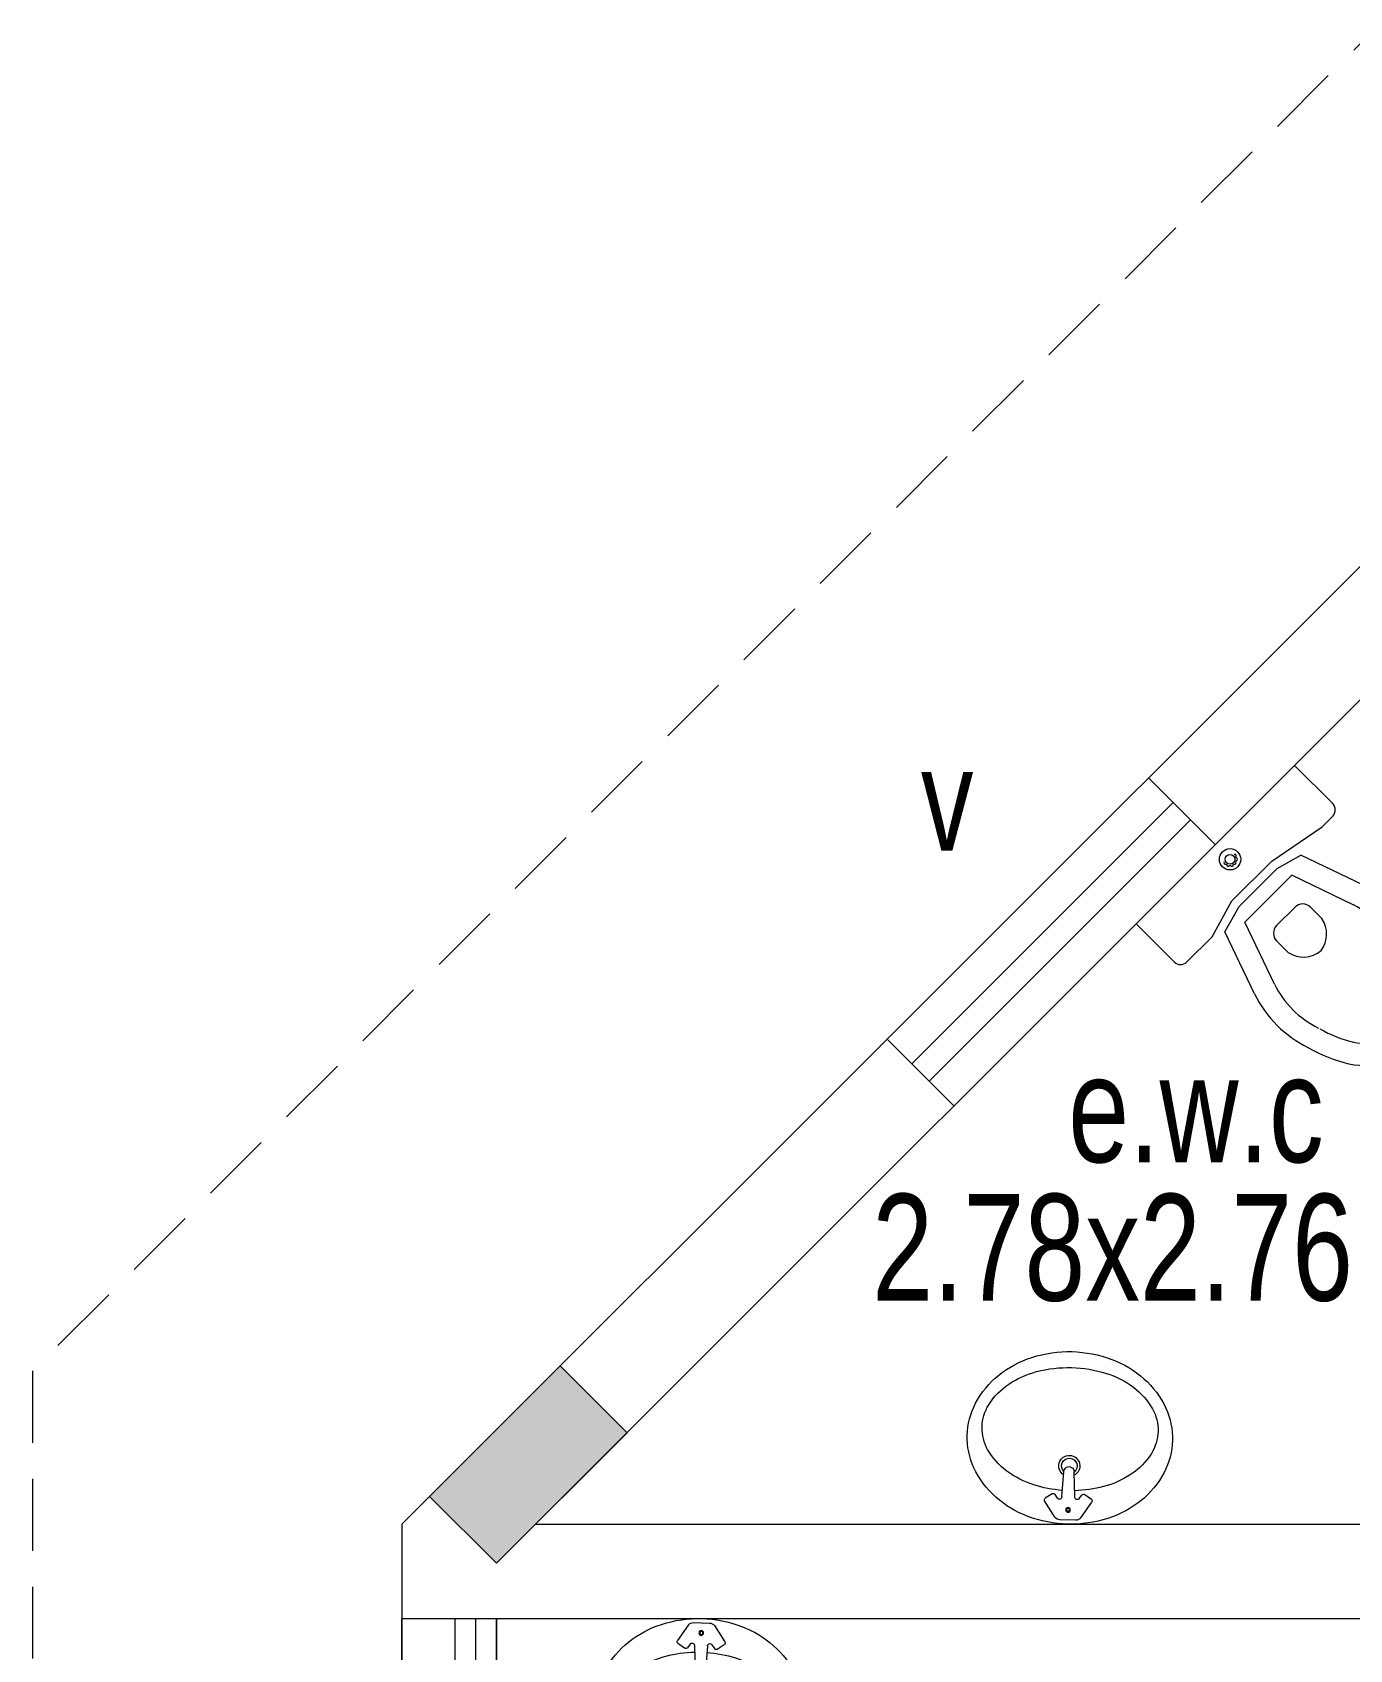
# Model space of a CAD drawing. Header units: metres. Extents: x 191982 to 427160, y -8904 to 80370.
# Drawn here: x 375868 to 379076, y 54736 to 58676 of the extents above; entities that cross this region are included whole.
import ezdxf

# ---------------------------------------------------------------- set-up
doc = ezdxf.new("R2010")
doc.units = ezdxf.units.M
doc.header["$LTSCALE"] = 700
doc.header["$MEASUREMENT"] = 0
doc.linetypes.add('DASHED2', pattern=[0.375, 0.25, -0.125])
for name, color, linetype, lineweight in [('COLUMN', 7, 'Continuous', 9), ('NEW PLANS', 7, 'Continuous', 9), ('PLAN', 7, 'Continuous', 9)]:
    doc.layers.add(name, color=color, linetype=linetype, lineweight=lineweight)
doc.styles.get("Standard").update_dxf_attribs({"font": 'swisscl.ttf'})

# ---------------------------------------------------------------- blocks, each defined once
blk = doc.blocks.new('BASIN')
at = {"layer": 'PLAN'}
for p, q in [((-0.0732, 0.0397), (-0.062, 0.0562)), ((-0.0163, 0.0314), (-0.0551, 0.0576)), ((-0.0664, 0.0159), (-0.1279, 0.0123)), ((-0.0629, 0.0267), (-0.0719, 0.0327)), ((-0.0103, -0.0193), (-0.0103, 0.0193)), ((-0.0664, -0.0159), (-0.1279, -0.0123)), ((-0.0629, -0.0267), (-0.0719, -0.0327)), ((-0.0163, -0.0315), (-0.0551, -0.0576)), ((-0.0732, -0.0397), (-0.062, -0.0562))]:
    blk.add_line(p, q, dxfattribs=at)
blk.add_lwpolyline([(-0.2102, -0.25, 0.114941), (-0.1316, -0.2317, 0.103853), (-0.0616, -0.1768, 0.091249), (-0.0165, -0.0975, 0.083978), (0, 0, 0.083978), (-0.0165, 0.0975, 0.091249), (-0.0616, 0.1768, 0.103853), (-0.1316, 0.2317, 0.114941), (-0.2102, 0.25, 0.114941), (-0.2887, 0.2317, 0.103853), (-0.3588, 0.1768, 0.091249), (-0.4039, 0.0975, 0.083978), (-0.4204, 0, 0.083978), (-0.4039, -0.0975, 0.091249), (-0.3588, -0.1768, 0.103853), (-0.2887, -0.2317, 0.114941)], format="xyb", close=True, dxfattribs=at)
for points in [[(-0.082, 0.015, 0.058321), (-0.0937, 0.085, 0.08231), (-0.1256, 0.1515, 0.106842), (-0.1772, 0.1994, 0.134388), (-0.2316, 0.2143, 0.134388), (-0.286, 0.1994, 0.106842), (-0.3377, 0.1515, 0.08231), (-0.3696, 0.085, 0.070665), (-0.3816, 0)], [(-0.3816, 0, 0.070665), (-0.3696, -0.085, 0.08231), (-0.3377, -0.1515, 0.106842), (-0.286, -0.1994, 0.134388), (-0.2316, -0.2143, 0.134388), (-0.1772, -0.1994, 0.106842), (-0.1256, -0.1515, 0.08231), (-0.0937, -0.085, 0.058296), (-0.082, -0.015)]]:
    blk.add_lwpolyline(points, format="xyb", dxfattribs=at)
for radius in [0.00569, 0.00369]:
    blk.add_circle((-0.0349, 0), radius, dxfattribs=at)
for centre, radius, start, end in [((-0.0691, 0.0369), 0.005, 145.9627, 235.9627), ((-0.0579, 0.0534), 0.005, 55.9627, 145.9627), ((-0.142, -0.0004), 0.0257, 30.8964, 331.2082), ((-0.142, -0.0004), 0.0188, 42.6613, 320.6475), ((-0.1279, 0), 0.0123, 89.7573, 270.2427), ((-0.0663, 0.0218), 0.0059, 268.9223, 55.3976), ((-0.0247, 0.0197), 0.0144, 358.4, 54.5147), ((-0.0691, -0.0369), 0.005, 123.9181, 214.0373), ((-0.0663, -0.0218), 0.0059, 304.6024, 91.0777), ((-0.0247, -0.0197), 0.0144, 305.4853, 1.6), ((-0.0579, -0.0534), 0.005, 214.0373, 304.0009)]:
    blk.add_arc(centre, radius, start, end, dxfattribs=at)
blk = doc.blocks.new('EWC')
at = {"layer": 'COLUMN'}
blk.add_line((-0.2727, 0), (0.2727, 0), dxfattribs=at)
at = {"layer": 'PLAN'}
for p, q in [((-0.2727, -0.1316), (-0.2727, 0)), ((0.2727, -0.1316), (0.2727, 0)), ((-0.2512, -0.1532), (-0.1643, -0.1532)), ((-0.1643, -0.1532), (-0.0685, -0.1258)), ((-0.1341, -0.167), (-0.0654, -0.1474)), ((-0.0685, -0.1258), (0.0685, -0.1258)), ((0.0685, -0.1258), (-0.0685, -0.1258)), ((0.0654, -0.1474), (-0.0654, -0.1474)), ((0.0654, -0.1474), (0.1293, -0.1656)), ((0.0685, -0.1258), (0.2143, -0.1532)), ((0.2143, -0.1532), (0.2512, -0.1532)), ((-0.1895, -0.3249), (-0.1341, -0.167)), ((-0.1386, -0.3427), (-0.0831, -0.1844)), ((0.0788, -0.1844), (-0.0831, -0.1844)), ((0.1343, -0.3427), (0.0788, -0.1844)), ((0.1852, -0.3249), (0.1293, -0.1656)), ((-0.0603, -0.2716), (-0.0603, -0.3111)), ((0.0297, -0.2453), (-0.034, -0.2453)), ((0.056, -0.3111), (0.056, -0.2716))]:
    blk.add_line(p, q, dxfattribs=at)
for radius in [0.026, 0.0118]:
    blk.add_circle((0, -0.0508), radius, dxfattribs=at)
for centre, radius, start, end in [((-0.0141, -0.0486), 0.0036, 90.2071, 251.7929), ((-0.0127, -0.0573), 0.0036, 126.2071, 287.7929), ((0, -0.0508), 0.0153, 184.4559, 193.5441), ((0, -0.0508), 0.0153, 220.4559, 229.5441), ((-0.0065, -0.0635), 0.0036, 162.2071, 323.7929), ((0, -0.0508), 0.0153, 256.4559, 265.5441), ((0.0022, -0.0649), 0.0036, 198.2071, 359.7929), ((0, -0.0508), 0.0153, 292.4559, 301.5441), ((0.0101, -0.0609), 0.0036, 234.2071, 35.7929), ((0, -0.0508), 0.0153, 328.4559, 337.5441), ((0.0141, -0.0531), 0.0036, 270.2071, 71.7929), ((-0.2512, -0.1316), 0.0216, 180, 270), ((0.2512, -0.1316), 0.0216, 270, 360), ((-0.034, -0.2716), 0.0263, 90, 180), ((0.0297, -0.2716), 0.0263, 360, 90), ((0.0055, -0.2984), 0.067, 190.924, 265.0214), ((-0.0109, -0.2978), 0.0682, 279.0784, 348.785), ((0.0832, -0.4179), 0.2881, 161.1646, 180), ((0.0832, -0.4179), 0.2342, 161.1646, 180), ((-0.0875, -0.4179), 0.2342, 360, 18.8354), ((-0.0875, -0.4179), 0.2881, 360, 18.8354), ((-0.0002, -0.3646), 0.000539, 260.7056, 283.4198), ((0.0832, -0.4179), 0.2881, 180, 198.8354), ((0.0832, -0.4179), 0.2342, 180, 198.8354), ((-0.0193, -0.4324), 0.1664, 341.1646, 3.7754), ((-0.0193, -0.4324), 0.2203, 341.1646, 3.7754), ((0.1598, -0.4175), 0.3615, 194.9626, 211.7838), ((0.1598, -0.4175), 0.3076, 194.9626, 211.7838), ((-0.1809, -0.4026), 0.3298, 327.6462, 344.7553), ((-0.1809, -0.4026), 0.3837, 327.6462, 344.7553), ((0.1069, -0.4322), 0.2553, 214.6359, 233.9389), ((-0.1112, -0.4322), 0.2553, 306.0611, 325.3641), ((0.1069, -0.4322), 0.3092, 214.6359, 233.9389), ((-0.1112, -0.4322), 0.3092, 306.0611, 325.3641), ((-0.0022, -0.5371), 0.1085, 243.2988, 270), ((-0.0022, -0.5371), 0.1085, 270, 296.7012), ((-0.0022, -0.5371), 0.1624, 243.2988, 270), ((-0.0022, -0.5371), 0.1624, 270, 296.7012)]:
    blk.add_arc(centre, radius, start, end, dxfattribs=at)

msp = doc.modelspace()

# ---------------------------------------------------------------- hatches: boundary and pattern name
at = {"layer": 'NEW PLANS'}
for points in [[(377156.871, 55105.522), (377315.97, 55264.621), (377153.335, 55427.256), (376994.236, 55268.157)], [(376994.236, 55268.157), (377153.335, 55427.256), (377315.97, 55264.621), (377156.871, 55105.522)], [(377156.871, 55105.522), (377315.97, 55264.621), (377153.335, 55427.256), (376994.236, 55268.157)], [(376994.236, 55268.157), (377153.335, 55427.256), (377315.97, 55264.621), (377156.871, 55105.522)], [(376994.236, 55268.157), (376835.137, 55109.058), (376997.772, 54946.423), (377156.871, 55105.522)], [(376997.772, 54946.423), (376835.137, 55109.058), (376994.236, 55268.157), (377156.871, 55105.522)], [(376994.236, 55268.157), (376835.137, 55109.058), (376997.772, 54946.423), (377156.871, 55105.522)], [(376997.772, 54946.423), (376835.137, 55109.058), (376994.236, 55268.157), (377156.871, 55105.522)]]:
    msp.add_hatch(color=256, dxfattribs=at).paths.add_polyline_path(points)

# ---------------------------------------------------------------- linework, layer by layer
for p, q in [((379767.772, 58041.692), (376767.772, 55041.692)), ((379767.772, 58041.692), (376767.772, 55041.692)), ((379863.041, 57811.692), (376997.772, 54946.423)), ((378748.604, 56697.256), (378585.97, 56859.89)), ((378646.074, 56799.786), (378009.678, 56163.39)), ((378688.5, 56757.36), (378052.104, 56120.964)), ((378112.208, 56060.86), (377949.574, 56223.494)), ((377315.97, 55264.621), (377153.335, 55427.256)), ((377315.97, 55264.621), (377153.335, 55427.256)), ((377315.97, 55264.621), (377153.335, 55427.256)), ((377315.97, 55264.621), (377153.335, 55427.256)), ((376997.772, 54946.423), (376835.137, 55109.058)), ((376997.772, 54946.423), (376835.137, 55109.058)), ((376997.772, 54946.423), (376835.137, 55109.058)), ((376997.772, 54946.423), (376835.137, 55109.058)), ((376767.772, 55041.692), (376767.772, 51581.692)), ((376767.772, 55041.692), (376767.772, 51581.692)), ((377093.041, 55041.692), (377217.772, 55041.692)), ((377093.041, 55041.692), (377217.772, 55041.692)), ((377093.041, 55041.692), (377217.772, 55041.692)), ((377093.041, 55041.692), (377217.772, 55041.692)), ((377093.041, 55041.692), (377217.772, 55041.692)), ((377093.041, 55041.692), (377217.772, 55041.692)), ((377093.041, 55041.692), (377217.772, 55041.692)), ((377093.041, 55041.692), (377217.772, 55041.692)), ((377093.041, 55041.692), (377217.772, 55041.692)), ((377093.041, 55041.692), (377217.772, 55041.692)), ((377093.041, 55041.692), (377217.772, 55041.692)), ((377093.041, 55041.692), (377217.772, 55041.692)), ((377093.041, 55041.692), (377217.772, 55041.692)), ((377093.041, 55041.692), (377217.772, 55041.692)), ((377093.041, 55041.692), (377217.772, 55041.692)), ((377093.041, 55041.692), (377217.772, 55041.692)), ((377093.041, 55041.692), (377217.772, 55041.692)), ((377093.041, 55041.692), (378797.772, 55041.692)), ((377093.041, 55041.692), (378797.772, 55041.692)), ((377093.041, 55041.692), (378797.772, 55041.692)), ((377093.041, 55041.692), (378797.772, 55041.692)), ((377093.041, 55041.692), (378797.772, 55041.692)), ((377093.041, 55041.692), (378797.772, 55041.692)), ((377093.041, 55041.692), (377217.772, 55041.692)), ((377093.041, 55041.692), (377217.772, 55041.692)), ((377093.041, 55041.692), (377217.772, 55041.692)), ((377093.041, 55041.692), (377217.772, 55041.692)), ((377093.041, 55041.692), (377217.772, 55041.692)), ((377093.041, 55041.692), (377217.772, 55041.692)), ((377093.041, 55041.692), (377217.772, 55041.692)), ((377093.041, 55041.692), (377217.772, 55041.692)), ((377093.041, 55041.692), (377217.772, 55041.692)), ((377093.041, 55041.692), (377217.772, 55041.692)), ((377093.041, 55041.692), (377217.772, 55041.692)), ((377093.041, 55041.692), (377217.772, 55041.692)), ((377093.041, 55041.692), (377217.772, 55041.692)), ((377093.041, 55041.692), (377217.772, 55041.692)), ((377093.041, 55041.692), (377217.772, 55041.692)), ((377093.041, 55041.692), (377217.772, 55041.692)), ((377093.041, 55041.692), (377217.772, 55041.692)), ((377093.041, 55041.692), (378797.772, 55041.692)), ((377093.041, 55041.692), (378797.772, 55041.692)), ((377093.041, 55041.692), (378797.772, 55041.692)), ((377093.041, 55041.692), (378797.772, 55041.692)), ((377093.041, 55041.692), (378797.772, 55041.692)), ((377093.041, 55041.692), (378797.772, 55041.692)), ((377217.772, 55041.692), (383227.772, 55041.692)), ((377217.772, 55041.692), (383227.772, 55041.692)), ((377217.772, 55041.692), (383227.772, 55041.692)), ((377217.772, 55041.692), (383227.772, 55041.692)), ((376767.772, 54811.692), (376767.772, 51581.692)), ((376767.772, 54811.692), (376767.772, 51581.692)), ((376767.772, 54811.692), (376767.772, 51581.692)), ((376767.772, 54811.692), (376767.772, 51581.692)), ((376767.772, 54811.692), (377217.772, 54811.692)), ((376767.772, 54811.692), (377217.772, 54811.692)), ((376767.772, 54811.692), (377217.772, 54811.692)), ((376767.772, 54811.692), (377217.772, 54811.692)), ((376767.772, 54811.692), (377217.772, 54811.692)), ((376767.772, 54811.692), (378797.772, 54811.692)), ((376767.772, 54811.692), (378797.772, 54811.692)), ((376767.772, 54811.692), (378797.772, 54811.692)), ((376767.772, 22511.692), (376767.772, 54811.692)), ((376767.772, 22741.692), (376767.772, 54811.692)), ((376767.772, 54811.692), (376767.772, 51581.692)), ((376767.772, 54811.692), (376767.772, 51581.692)), ((376767.772, 54811.692), (377217.772, 54811.692)), ((376767.772, 54811.692), (377217.772, 54811.692)), ((376767.772, 54811.692), (377217.772, 54811.692)), ((376767.772, 54811.692), (377217.772, 54811.692)), ((376767.772, 54811.692), (377217.772, 54811.692)), ((376767.772, 54811.692), (378797.772, 54811.692)), ((376767.772, 54811.692), (378797.772, 54811.692)), ((376767.772, 54811.692), (378797.772, 54811.692)), ((376897.772, 53532.213), (376897.772, 54811.692)), ((376947.772, 53532.213), (376947.772, 54811.692)), ((376997.772, 53711.692), (376997.772, 54811.692)), ((376997.772, 54811.692), (376997.772, 53711.692)), ((376997.772, 53532.213), (376997.772, 54811.692)), ((376997.772, 54811.692), (376997.772, 53532.213)), ((377217.772, 54811.692), (378797.772, 54811.692)), ((377217.772, 54811.692), (378797.772, 54811.692)), ((377217.772, 54811.692), (378797.772, 54811.692)), ((377217.772, 54811.692), (378797.772, 54811.692)), ((377217.772, 54811.692), (378797.772, 54811.692)), ((377217.772, 54811.692), (378797.772, 54811.692)), ((377217.772, 54811.692), (378797.772, 54811.692)), ((377217.772, 54811.692), (378797.772, 54811.692)), ((377217.772, 54811.692), (378797.772, 54811.692)), ((377217.772, 54811.692), (378797.772, 54811.692)), ((378797.772, 54811.692), (383227.772, 54811.692)), ((378917.772, 54811.692), (383227.772, 54811.692)), ((378917.772, 54811.692), (383227.772, 54811.692)), ((378917.772, 54811.692), (383227.772, 54811.692)), ((378917.772, 54811.692), (383227.772, 54811.692)), ((378917.772, 54811.692), (383227.772, 54811.692)), ((378917.772, 54811.692), (383227.772, 54811.692)), ((378917.772, 54811.692), (383227.772, 54811.692)), ((378917.772, 54811.692), (383227.772, 54811.692)), ((378917.772, 54811.692), (383227.772, 54811.692))]:
    msp.add_line(p, q, dxfattribs=at)
msp.add_lwpolyline([(377153.335, 55427.256), (376835.137, 55109.058), (376997.772, 54946.423), (377315.97, 55264.621)], close=True, dxfattribs=at)
msp.add_lwpolyline([(377153.335, 55427.256), (376835.137, 55109.058), (376997.772, 54946.423), (377315.97, 55264.621)], close=True, dxfattribs=at)
msp.add_lwpolyline([(377153.335, 55427.256), (376835.137, 55109.058), (376997.772, 54946.423), (377315.97, 55264.621)], close=True, dxfattribs=at)
msp.add_lwpolyline([(377153.335, 55427.256), (376835.137, 55109.058), (376997.772, 54946.423), (377315.97, 55264.621)], close=True, dxfattribs=at)
at = {"layer": 'PLAN', "linetype": 'DASHED2'}
for p, q in [((379394.98, 58941.692), (375867.772, 55414.485)), ((375867.772, 55414.485), (375867.772, 15653.9))]:
    msp.add_line(p, q, dxfattribs=at)

# ---------------------------------------------------------------- block references
at = {"layer": 'NEW PLANS'}
for name, p, xscale, yscale, zscale, rotation in [('EWC', (378748.604, 56697.256), 999.9999999999997, 999.9999999999997, 999.9999999999997, 45.0000000000675), ('BASIN', (378389.123, 55041.692), -1000, 1000, 1000, 88.55895268563533), ('BASIN', (378389.123, 55041.692), -1000, 1000, 1000, 88.55895268563533), ('BASIN', (377497.772, 54811.692), -1000, 1000, 1000, 268.5589526856353)]:
    msp.add_blockref(name, p, dxfattribs=dict(at, xscale=xscale, yscale=yscale, zscale=zscale, rotation=rotation))

# ---------------------------------------------------------------- texts
for s, height, p in [('v', 250, (378031.493, 56682.31)), ('e.w.c', 260, (378390.545, 55923.536)), ('2.78x2.76', 260, (377913.14, 55586.221)), ('2.78x2.76', 260, (377913.14, 55586.221))]:
    msp.add_text(s, height=height, dxfattribs=at).set_placement(p)

doc.saveas('drawing.dxf')
